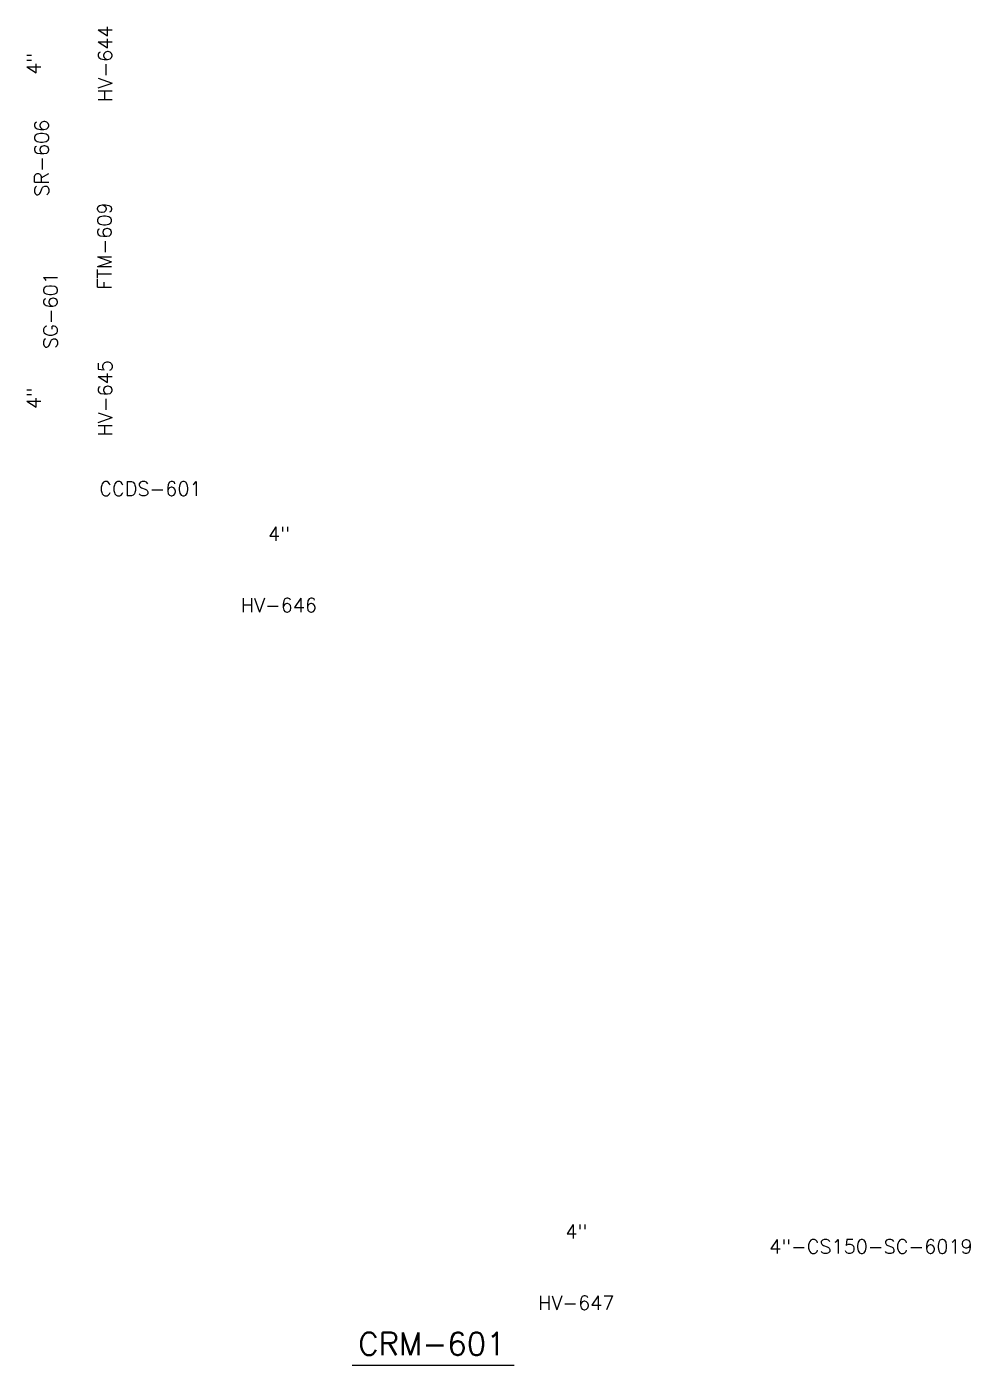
# Model space of a CAD drawing. Header units: inches. Extents: x -25.8 to 20.6, y -10.8 to 19.8.
# Drawn here: x -14.51 to -7.83, y -7.07 to 2.4 of the extents above; entities that cross this region are included whole.
import ezdxf
from ezdxf.enums import TextEntityAlignment as Align

# ---------------------------------------------------------------- set-up
doc = ezdxf.new("R2010")
doc.units = ezdxf.units.IN
doc.header["$MEASUREMENT"] = 0
doc.layers.add('Text', color=7, linetype='Continuous')
doc.styles.get("Standard").update_dxf_attribs({"font": 'romans.shx', "height": 0.1})

# ---------------------------------------------------------------- blocks, each defined once
blk = doc.blocks.new('Tag_block')
at = {"color": 0, "linetype": 'ByBlock', "lineweight": -2}
blk.add_attdef('#(TargetObject.Tag)', text='', height=0.1, dxfattribs=at).set_placement((0, 0), align=Align.MIDDLE_CENTER)
blk = doc.blocks.new('Valve Label_block')
at = {"color": 0, "linetype": 'ByBlock', "lineweight": -2}
blk.add_attdef('#(TargetObject.Size)', text='', height=0.1, dxfattribs=at).set_placement((0, 0.1875), align=Align.BOTTOM_CENTER)
blk.add_attdef('#(TargetObject.Tag)', text='', height=0.1, dxfattribs=at).set_placement((0, -0.1875), align=Align.TOP_CENTER)
blk = doc.blocks.new('Pipeline Tag_block')
at = {"color": 0, "linetype": 'ByBlock', "lineweight": -2}
blk.add_attdef('#(TargetObject.Tag)', text='', height=0.1, dxfattribs=at).set_placement((0, 0), align=Align.MIDDLE_CENTER)
blk = doc.blocks.new('*U90')
at = {"color": 0, "linetype": 'ByBlock', "lineweight": -3}
blk.add_line((-0.5651, -0.1517), (0.5815, -0.1517), dxfattribs=at)
at = {"color": 0, "linetype": 'ByBlock', "lineweight": -2}
blk.add_attdef('#(Equipment.Tag)', text='', height=0.16, dxfattribs=at).set_placement((0, 0), align=Align.MIDDLE)

msp = doc.modelspace()

# ---------------------------------------------------------------- block references
at = {"rotation": 90}
for p, values in [((-14.4038, 1.4745), {'#(TargetObject.Tag)': 'SR-606'}), ((-13.959, 0.8531), {'#(TargetObject.Tag)': 'FTM-609'}), ((-14.3404, 0.3959), {'#(TargetObject.Tag)': 'SG-601'})]:
    msp.add_blockref('Tag_block', p, dxfattribs=at).add_auto_attribs(values)
msp.add_blockref('Tag_block', (-13.634, -0.8649)).add_auto_attribs({'#(TargetObject.Tag)': 'CCDS-601'})
at = {"layer": 'Text', "rotation": 90}
for p, values in [((-14.1915, 2.143), {'#(TargetObject.Size)': '4"', '#(TargetObject.Tag)': 'HV-644'}), ((-14.1915, -0.2244), {'#(TargetObject.Size)': '4"', '#(TargetObject.Tag)': 'HV-645'})]:
    msp.add_blockref('Valve Label_block', p, dxfattribs=at).add_auto_attribs(values)
at = {"layer": 'Text'}
for name, p, values in [('Valve Label_block', (-12.725, -1.4514), {'#(TargetObject.Size)': '4"', '#(TargetObject.Tag)': 'HV-646'}), ('Valve Label_block', (-10.6207, -6.3895), {'#(TargetObject.Size)': '4"', '#(TargetObject.Tag)': 'HV-647'}), ('Pipeline Tag_block', (-8.5355, -6.2282), {'#(TargetObject.Tag)': '4"-CS150-SC-6019'}), ('*U90', (-11.6418, -6.9165), {'#(Equipment.Tag)': 'CRM-601'})]:
    msp.add_blockref(name, p, dxfattribs=at).add_auto_attribs(values)

doc.saveas('drawing.dxf')
